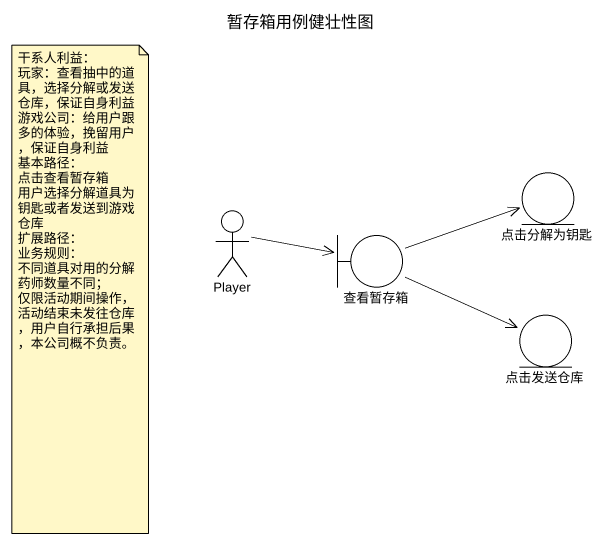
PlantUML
@startuml
title 暂存箱用例健壮性图
entity 点击分解为钥匙
actor Player
boundary 查看暂存箱
entity 点击发送仓库
Player -right-> 查看暂存箱
查看暂存箱 -right-> 点击分解为钥匙
查看暂存箱 -right-> 点击发送仓库
note as N1
  干系人利益：
  玩家：查看抽中的道具，选择分解或发送仓库，保证自身利益
  游戏公司：给用户跟多的体验，挽留用户，保证自身利益
  基本路径：
  点击查看暂存箱
  用户选择分解道具为钥匙或者发送到游戏仓库
  扩展路径：
  业务规则：
  不同道具对用的分解药师数量不同；
  仅限活动期间操作，活动结束未发往仓库，用户自行承担后果，本公司概不负责。
end note
@enduml
